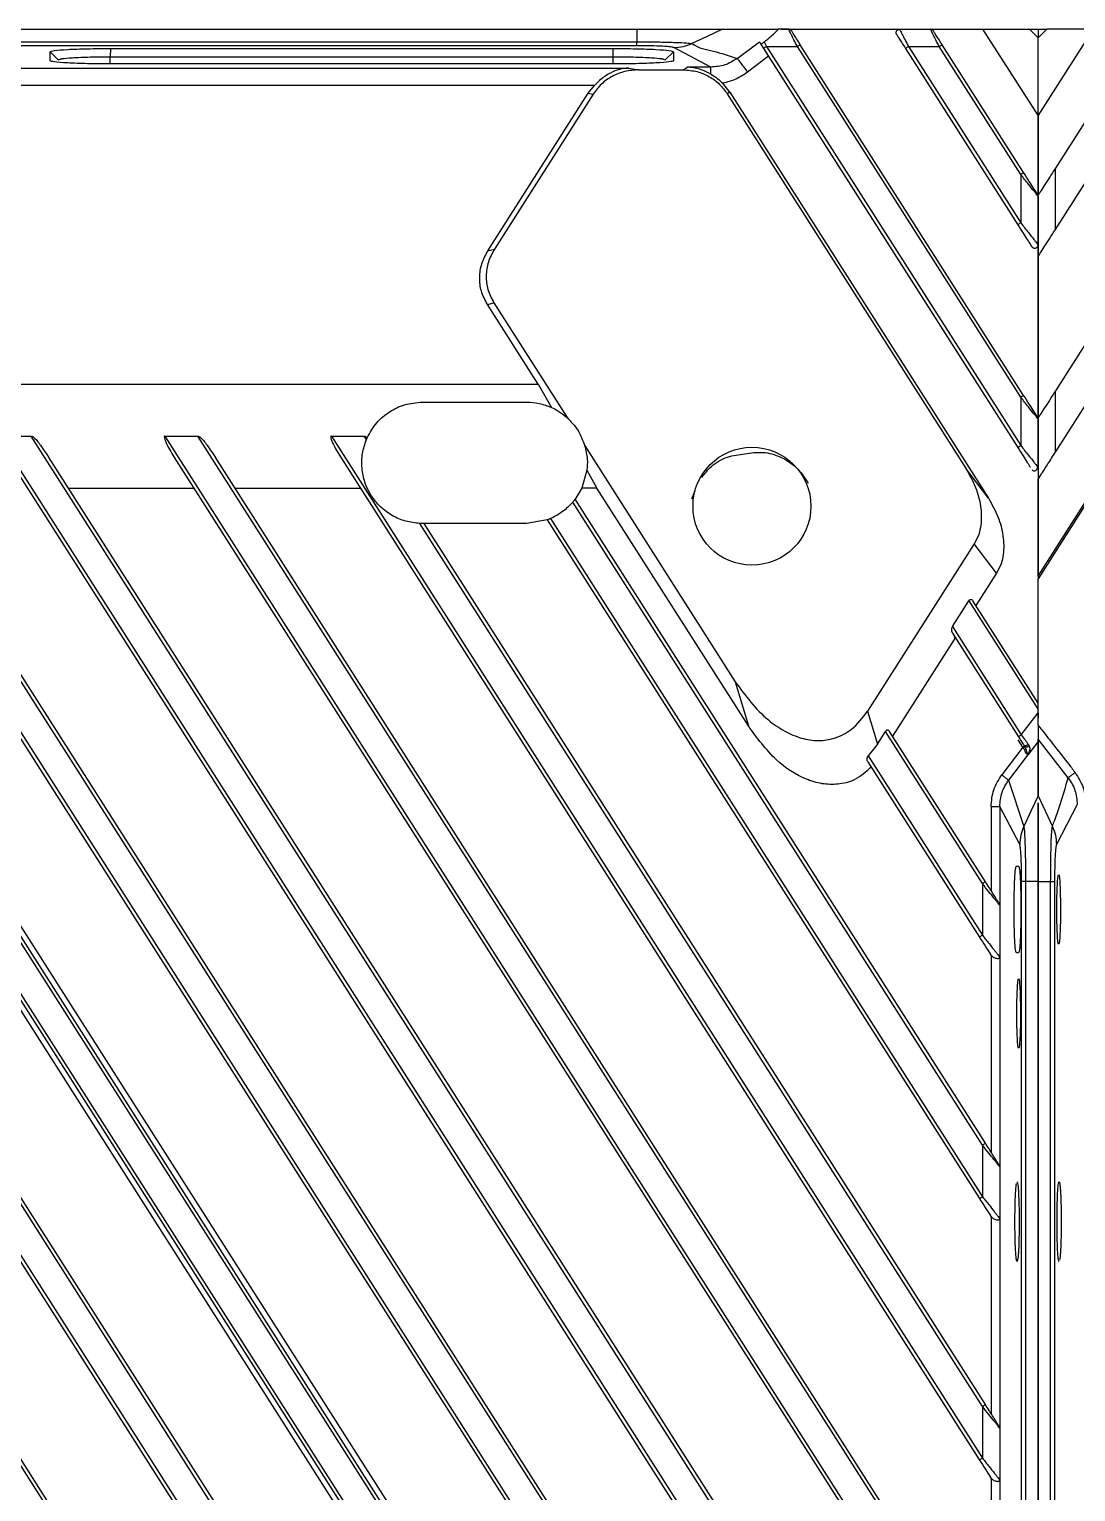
# Model space of a CAD drawing. Header units: millimetres. Extents: x 620 to 19791, y 2539 to 6969.
# Drawn here: x 17118.8 to 17179.1, y 5402.2 to 5486.6 of the extents above; entities that cross this region are included whole.
import ezdxf

# ---------------------------------------------------------------- set-up
doc = ezdxf.new("R2010")
doc.units = ezdxf.units.MM

# ---------------------------------------------------------------- blocks, each defined once
blk = doc.blocks.new('tugj')
at = {"color": 7, "linetype": 'Continuous', "lineweight": 25}
for p, q in [((12388.836, 5156.616), (12432.402, 5156.616)), ((12432.402, 5156.616), (12432.402, 5155.89)), ((12437.353, 5156.616), (12440.543, 5156.616)), ((12441.154, 5156.616), (12440.543, 5156.616)), ((12440.718, 5156.616), (12441.154, 5156.616)), ((12441.154, 5156.616), (12447.557, 5156.616)), ((12447.557, 5156.616), (12449.335, 5156.616)), ((12449.335, 5156.616), (12452.343, 5156.616)), ((12452.343, 5156.616), (12455.543, 5151.616)), ((12452.343, 5156.616), (12455.043, 5156.616)), ((12455.043, 5156.616), (12456.043, 5156.616)), ((12455.543, 5156.116), (12455.043, 5156.616)), ((12455.543, 5156.616), (12455.543, 5156.116)), ((12455.543, 5151.616), (12458.743, 5156.616)), ((12456.043, 5156.616), (12455.543, 5156.116)), ((12458.743, 5156.616), (12456.043, 5156.616)), ((12388.836, 5155.89), (12432.402, 5155.89)), ((12432.412, 5155.666), (12388.836, 5155.666)), ((12432.412, 5155.666), (12432.402, 5155.89)), ((12436.674, 5154.431), (12434.544, 5155.561)), ((12438.192, 5154.932), (12439.468, 5155.897)), ((12439.469, 5155.897), (12439.555, 5155.761)), ((12439.555, 5155.761), (12439.716, 5155.508)), ((12439.748, 5155.885), (12439.885, 5155.615)), ((12439.885, 5155.615), (12441.664, 5155.616)), ((12439.885, 5155.615), (12454.543, 5132.608)), ((12454.543, 5135.4), (12441.664, 5155.616)), ((12454.711, 5135.507), (12441.832, 5155.723)), ((12448.066, 5155.616), (12449.845, 5155.616)), ((12448.066, 5155.616), (12454.543, 5145.45)), ((12454.543, 5148.242), (12449.845, 5155.616)), ((12454.711, 5148.349), (12450.014, 5155.723)), ((12455.543, 5151.616), (12455.543, 5156.116)), ((12461.003, 5155.616), (12456.543, 5148.614)), ((12456.543, 5145.078), (12463.256, 5155.616)), ((12469.184, 5155.616), (12456.543, 5135.772)), ((12456.543, 5132.236), (12471.437, 5155.616)), ((12398.568, 5154.799), (12398.568, 5155.323)), ((12399.043, 5154.849), (12398.568, 5155.323)), ((12402.043, 5155.505), (12402.042, 5155.032)), ((12402.042, 5155.032), (12431.043, 5155.032)), ((12402.043, 5155.505), (12431.042, 5155.505)), ((12431.043, 5155.032), (12431.042, 5155.505)), ((12434.517, 5155.323), (12434.043, 5154.849)), ((12434.517, 5155.323), (12434.517, 5154.799)), ((12440.005, 5155.055), (12438.79, 5154.139)), ((12439.716, 5155.508), (12454.374, 5132.5)), ((12447.898, 5155.508), (12454.374, 5145.342)), ((12329.138, 5154.379), (12431.947, 5154.379)), ((12431.042, 5154.617), (12402.043, 5154.617)), ((12431.947, 5154.379), (12432.501, 5154.276)), ((12432.501, 5154.276), (12435.091, 5154.276)), ((12435.091, 5154.276), (12435.298, 5154.431)), ((12436.674, 5154.431), (12435.298, 5154.431)), ((12436.674, 5154.03), (12436.674, 5154.431)), ((12429.956, 5153.38), (12331.129, 5153.38)), ((12429.596, 5152.922), (12429.956, 5153.38)), ((12437.759, 5152.997), (12437.357, 5153.499)), ((12423.814, 5143.845), (12429.596, 5152.922)), ((12429.881, 5152.87), (12424.188, 5143.935)), ((12429.596, 5152.922), (12429.881, 5152.87)), ((12437.759, 5152.997), (12437.619, 5152.892)), ((12437.619, 5152.892), (12451.391, 5131.273)), ((12437.759, 5152.997), (12452.681, 5129.575)), ((12455.543, 5125.082), (12473.326, 5152.997)), ((12455.543, 5147.044), (12455.543, 5151.616)), ((12455.543, 5151.616), (12455.543, 5147.08)), ((12454.543, 5148.242), (12454.543, 5145.45)), ((12456.543, 5145.078), (12456.543, 5148.614)), ((12455.543, 5146.986), (12455.543, 5147.08)), ((12455.543, 5143.508), (12455.543, 5147.044)), ((12455.543, 5146.986), (12455.543, 5144.194)), ((12423.814, 5143.845), (12424.188, 5143.935)), ((12455.543, 5144.194), (12455.543, 5134.239)), ((12455.543, 5134.202), (12455.543, 5143.508)), ((12423.786, 5140.751), (12424.161, 5140.841)), ((12426.711, 5136.161), (12423.786, 5140.751)), ((12424.161, 5140.841), (12428.377, 5134.224)), ((12352.78, 5136.161), (12426.711, 5136.161)), ((12426.711, 5136.161), (12427.475, 5134.809)), ((12454.543, 5135.4), (12454.543, 5132.608)), ((12456.543, 5132.236), (12456.543, 5135.772)), ((12420.043, 5135.116), (12426.043, 5135.116)), ((12455.543, 5134.144), (12455.543, 5134.239)), ((12455.543, 5131.352), (12455.543, 5134.202)), ((12455.543, 5134.144), (12455.543, 5131.352)), ((12452.333, 4986.753), (12359.063, 5133.16)), ((12366.768, 5133.161), (12452.333, 4998.851)), ((12452.333, 5001.829), (12368.666, 5133.161)), ((12376.373, 5133.161), (12452.333, 5013.926)), ((12452.333, 5016.904), (12378.27, 5133.161)), ((12385.977, 5133.161), (12452.333, 5029.002)), ((12452.333, 5031.98), (12387.874, 5133.161)), ((12395.581, 5133.161), (12397.478, 5133.161)), ((12395.581, 5133.161), (12452.333, 5044.077)), ((12452.333, 5047.055), (12397.478, 5133.161)), ((12405.185, 5133.161), (12407.082, 5133.161)), ((12405.185, 5133.161), (12452.333, 5059.152)), ((12452.333, 5062.13), (12407.082, 5133.161)), ((12414.789, 5133.161), (12416.686, 5133.161)), ((12414.789, 5133.161), (12452.333, 5074.228)), ((12416.812, 5132.963), (12416.686, 5133.161)), ((12416.812, 5132.963), (12416.852, 5133.054)), ((12452.502, 4986.861), (12360.063, 5131.961)), ((12367.296, 5131.961), (12452.165, 4998.743)), ((12452.502, 5001.936), (12369.667, 5131.961)), ((12376.9, 5131.961), (12452.165, 5013.819)), ((12452.502, 5017.012), (12379.271, 5131.961)), ((12386.504, 5131.961), (12452.165, 5028.894)), ((12452.502, 5032.087), (12388.875, 5131.961)), ((12396.108, 5131.961), (12452.165, 5043.97)), ((12452.502, 5047.162), (12398.479, 5131.961)), ((12405.712, 5131.961), (12452.165, 5059.045)), ((12452.502, 5062.238), (12408.084, 5131.961)), ((12415.316, 5131.961), (12452.165, 5074.12)), ((12429.393, 5132.629), (12438.08, 5118.993)), ((12429.517, 5131.195), (12429.226, 5130.161)), ((12429.517, 5131.195), (12430.102, 5130.161)), ((12452.681, 5129.575), (12451.391, 5131.273)), ((12455.543, 5131.352), (12455.543, 5125.095)), ((12455.543, 5125.082), (12455.543, 5130.666)), ((12459.049, 5130.424), (12455.543, 5124.92)), ((12451.911, 5013.658), (12377.691, 5130.161)), ((12380.774, 5130.161), (12452.755, 5017.173)), ((12399.626, 5130.161), (12406.859, 5130.161)), ((12409.23, 5130.161), (12416.463, 5130.161)), ((12429.226, 5130.161), (12428.846, 5129.52)), ((12452.502, 5092.389), (12428.846, 5129.52)), ((12430.102, 5130.161), (12429.226, 5130.161)), ((12438.834, 5116.454), (12430.102, 5130.161)), ((12435.569, 5129.545), (12435.768, 5130.03)), ((12452.333, 5092.281), (12428.715, 5129.355)), ((12452.333, 5077.206), (12419.898, 5128.119)), ((12452.502, 5077.313), (12420.137, 5128.116)), ((12426.043, 5128.116), (12420.137, 5128.116)), ((12427.236, 5128.325), (12426.043, 5128.116)), ((12427.236, 5128.325), (12452.165, 5089.196)), ((12427.426, 5128.4), (12452.333, 5089.303)), ((12451.859, 5126.948), (12445.713, 5117.3)), ((12453.148, 5125.25), (12451.859, 5126.948)), ((12453.148, 5125.25), (12451.962, 5123.387)), ((12455.543, 5125.082), (12455.543, 5124.92)), ((12455.543, 5116.494), (12455.543, 5124.92)), ((12450.598, 5122.177), (12451.547, 5123.666)), ((12451.547, 5123.666), (12455.543, 5117.394)), ((12455.543, 5117.766), (12451.784, 5123.666)), ((12450.581, 5121.836), (12450.598, 5121.805)), ((12450.598, 5122.177), (12454.576, 5115.934)), ((12447.16, 5115.849), (12450.717, 5121.433)), ((12450.598, 5121.805), (12454.407, 5115.826)), ((12438.08, 5118.993), (12438.834, 5116.454)), ((12445.713, 5117.3), (12446.278, 5115.397)), ((12454.576, 5115.934), (12455.543, 5117.195)), ((12455.543, 5117.195), (12455.543, 5117.394)), ((12455.543, 5117.195), (12455.543, 5116.907)), ((12446.278, 5115.397), (12446.745, 5116.129)), ((12452.333, 5107.357), (12446.745, 5116.129)), ((12452.502, 5107.464), (12446.982, 5116.129)), ((12446.278, 5115.397), (12445.747, 5114.717)), ((12454.669, 5115.229), (12453.446, 5113.624)), ((12455.543, 5115.557), (12454.961, 5114.797)), ((12454.984, 5115.378), (12455.034, 5115.294)), ((12457.282, 5113.456), (12455.543, 5115.692)), ((12445.731, 5114.371), (12452.165, 5104.271)), ((12445.747, 5114.717), (12452.333, 5104.379)), ((12454.932, 5114.753), (12453.842, 5113.324)), ((12454.931, 5114.754), (12454.929, 5114.776)), ((12454.96, 5114.797), (12454.932, 5114.773)), ((12454.961, 5114.797), (12454.932, 5114.753)), ((12453.842, 5113.324), (12454.719, 5110.656)), ((12452.834, 5111.801), (12452.834, 5106.943)), ((12453.333, 5111.801), (12453.333, 5106.102)), ((12454.488, 5109.617), (12453.333, 5111.801)), ((12455.542, 5112.426), (12456.366, 5110.656)), ((12455.543, 5112.357), (12455.543, 5112.426)), ((12457.804, 5111.914), (12456.598, 5109.617)), ((12454.719, 5110.656), (12454.747, 5110.428)), ((12454.291, 5108.366), (12454.422, 5108.366)), ((12452.333, 5107.357), (12452.333, 5104.379)), ((12454.593, 4868.257), (12454.593, 5107.475)), ((12454.818, 5107.475), (12454.593, 5107.475)), ((12455.543, 5107.475), (12454.818, 5107.475)), ((12454.818, 5107.475), (12454.818, 4868.257)), ((12455.543, 5107.475), (12456.268, 5107.475)), ((12455.543, 4868.256), (12455.543, 5107.475)), ((12455.543, 5107.475), (12455.543, 4868.256)), ((12456.268, 5107.475), (12456.492, 5107.475)), ((12456.268, 4868.257), (12456.268, 5107.475)), ((12456.492, 5107.475), (12456.492, 4868.257)), ((12453.333, 5106.102), (12453.333, 5103.123)), ((12452.834, 5103.23), (12452.789, 5103.291)), ((12454.422, 5103.366), (12454.291, 5103.366)), ((12452.834, 5103.23), (12452.834, 5091.867)), ((12453.333, 5103.123), (12453.333, 5091.027)), ((12452.333, 5092.281), (12452.333, 5089.303)), ((12453.333, 5091.027), (12453.333, 5088.047)), ((12452.834, 5088.154), (12452.789, 5088.216)), ((12452.834, 5088.154), (12452.834, 5076.792)), ((12453.333, 5088.047), (12453.333, 5075.951)), ((12452.333, 5077.206), (12452.333, 5074.228)), ((12453.333, 5075.951), (12453.333, 5072.972)), ((12452.834, 5073.079), (12452.789, 5073.14)), ((12452.834, 5073.079), (12452.834, 5061.717)), ((12453.333, 5072.972), (12453.333, 5060.876))]:
    blk.add_line(p, q, dxfattribs=at)
at = {"color": 8, "linetype": 'Continuous', "lineweight": 25}
for p, q in [((12402.042, 5154.617), (12402.042, 5155.032)), ((12431.043, 5154.617), (12431.043, 5155.032)), ((12454.669, 5115.229), (12454.4, 5115.651))]:
    blk.add_line(p, q, dxfattribs=at)
at = {"color": 7, "linetype": 'Continuous', "lineweight": 25, "flags": 128}
for points in [[(12437.353, 5156.615), (12436.468, 5156.203), (12435.583, 5155.792)], [(12441.832, 5155.723), (12441.829, 5155.721), (12441.819, 5155.715), (12441.804, 5155.705), (12441.783, 5155.692), (12441.757, 5155.675), (12441.728, 5155.657), (12441.697, 5155.636), (12441.664, 5155.616)], [(12454.407, 5115.826), (12454.41, 5115.828), (12454.42, 5115.834), (12454.436, 5115.844), (12454.457, 5115.858), (12454.482, 5115.874), (12454.511, 5115.892), (12454.543, 5115.913), (12454.576, 5115.934)], [(12455.543, 5112.426), (12455.131, 5111.541), (12454.719, 5110.656)], [(12452.165, 5089.196), (12452.168, 5089.198), (12452.177, 5089.204), (12452.193, 5089.214), (12452.214, 5089.227), (12452.239, 5089.244), (12452.269, 5089.262), (12452.3, 5089.282), (12452.333, 5089.303)], [(12452.502, 5077.313), (12452.499, 5077.311), (12452.489, 5077.305), (12452.473, 5077.295), (12452.452, 5077.282), (12452.427, 5077.265), (12452.398, 5077.247), (12452.366, 5077.227), (12452.333, 5077.206)]]:
    blk.add_lwpolyline(points, dxfattribs=at)
at = {"color": 7, "linetype": 'Continuous', "lineweight": 25}
blk.add_circle((12439.043, 5129.116), 3.4, dxfattribs=at)
for points, knots in [([(12432.402, 5156.616), (12432.979, 5156.616), (12434.172, 5156.616), (12435.75, 5156.616), (12436.93, 5156.616), (12437.215, 5156.616), (12437.353, 5156.616)], [0, 0, 0, 0, 0.241826, 0.5, 0.758174, 1, 1, 1, 1]), ([(12439.748, 5155.885), (12439.883, 5155.997), (12440.122, 5156.195), (12440.364, 5156.406), (12440.481, 5156.519), (12440.533, 5156.575), (12440.556, 5156.609), (12440.547, 5156.613), (12440.543, 5156.616)], [0, 0, 0, 0, 0.340543, 0.601656, 0.712888, 0.815367, 0.907126, 1, 1, 1, 1]), ([(12441.318, 5156.294), (12441.314, 5156.302), (12441.281, 5156.367), (12441.239, 5156.452), (12441.188, 5156.548), (12441.159, 5156.605), (12441.156, 5156.612), (12441.154, 5156.616)], [0, 0, 0, 0, 0.036008, 0.300901, 0.545078, 0.770138, 1, 1, 1, 1]), ([(12441.324, 5156.52), (12441.315, 5156.533), (12441.296, 5156.56), (12441.254, 5156.589), (12441.206, 5156.611), (12441.171, 5156.614), (12441.154, 5156.616)], [0, 0, 0, 0, 0.234718, 0.483949, 0.749531, 1, 1, 1, 1]), ([(12441.832, 5155.723), (12441.758, 5155.84), (12441.619, 5156.058), (12441.448, 5156.325), (12441.361, 5156.462), (12441.327, 5156.516), (12441.325, 5156.519), (12441.324, 5156.52)], [0, 0, 0, 0, 0.301721, 0.564724, 0.795126, 0.898937, 1, 1, 1, 1]), ([(12447.388, 5156.308), (12447.38, 5156.323), (12447.364, 5156.352), (12447.355, 5156.403), (12447.358, 5156.458), (12447.379, 5156.513), (12447.414, 5156.559), (12447.458, 5156.592), (12447.507, 5156.612), (12447.54, 5156.614), (12447.557, 5156.616)], [0, 0, 0, 0, 0.1153792, 0.2308944, 0.364477, 0.4999537, 0.6320275, 0.7689809, 0.8830046, 1, 1, 1, 1]), ([(12447.557, 5156.616), (12447.559, 5156.612), (12447.562, 5156.604), (12447.593, 5156.544), (12447.64, 5156.451), (12447.726, 5156.283), (12447.869, 5156.003), (12448, 5155.746), (12448.066, 5155.616)], [0, 0, 0, 0, 0.118805, 0.239591, 0.356978, 0.483259, 0.736712, 1, 1, 1, 1]), ([(12449.499, 5156.294), (12449.495, 5156.302), (12449.462, 5156.367), (12449.42, 5156.452), (12449.369, 5156.548), (12449.34, 5156.605), (12449.337, 5156.612), (12449.335, 5156.616)], [0, 0, 0, 0, 0.036035, 0.300917, 0.545093, 0.770146, 1, 1, 1, 1]), ([(12449.506, 5156.52), (12449.496, 5156.533), (12449.477, 5156.56), (12449.435, 5156.589), (12449.387, 5156.611), (12449.352, 5156.614), (12449.335, 5156.616)], [0, 0, 0, 0, 0.234701, 0.483913, 0.749477, 1, 1, 1, 1]), ([(12450.014, 5155.723), (12449.939, 5155.84), (12449.8, 5156.058), (12449.63, 5156.325), (12449.543, 5156.462), (12449.508, 5156.516), (12449.507, 5156.519), (12449.506, 5156.52)], [0, 0, 0, 0, 0.301721, 0.56472, 0.795125, 0.898936, 1, 1, 1, 1]), ([(12432.402, 5155.89), (12432.616, 5155.89), (12432.899, 5155.889), (12433.295, 5155.886), (12433.836, 5155.883), (12434.265, 5155.867), (12434.546, 5155.86), (12434.557, 5155.86), (12434.595, 5155.859), (12434.871, 5155.851), (12435.346, 5155.83), (12435.5, 5155.805), (12435.583, 5155.792)], [0, 0, 0, 0, 0.137446, 0.181876, 0.262262, 0.502654, 0.502981, 0.505371, 0.51186, 0.53616, 0.750921, 1, 1, 1, 1]), ([(12434.544, 5155.561), (12434.496, 5155.574), (12434.402, 5155.602), (12433.907, 5155.637), (12433.221, 5155.661), (12432.682, 5155.664), (12432.412, 5155.666)], [0, 0, 0, 0, 0.248126, 0.497838, 0.748641, 1, 1, 1, 1]), ([(12434.544, 5155.561), (12434.723, 5155.571), (12435.082, 5155.592), (12435.416, 5155.725), (12435.583, 5155.792)], [0, 0, 0, 0, 0.49999, 1, 1, 1, 1]), ([(12435.583, 5155.792), (12435.583, 5155.792), (12435.583, 5155.792), (12435.583, 5155.791), (12435.583, 5155.79), (12435.584, 5155.789), (12435.585, 5155.788), (12435.591, 5155.793), (12435.961, 5155.508), (12436.807, 5155.403), (12437.728, 5155.089), (12438.192, 5154.931)], [0, 0, 0, 0, 0.000002, 0.000016, 0.000171, 0.000246, 0.000333, 0.002028, 0.00788, 0.499948, 1, 1, 1, 1]), ([(12439.555, 5155.761), (12439.559, 5155.76), (12439.565, 5155.758), (12439.592, 5155.774), (12439.604, 5155.781)], [0, 0, 0, 0, 0.511986, 1, 1, 1, 1]), ([(12439.604, 5155.781), (12439.614, 5155.787), (12439.632, 5155.799), (12439.666, 5155.823), (12439.705, 5155.852), (12439.733, 5155.873), (12439.748, 5155.885)], [0, 0, 0, 0, 0.2334884, 0.4690972, 0.7081929, 1, 1, 1, 1]), ([(12439.885, 5155.615), (12439.863, 5155.601), (12439.819, 5155.573), (12439.763, 5155.538), (12439.724, 5155.513), (12439.719, 5155.51), (12439.716, 5155.508)], [0, 0, 0, 0, 0.250006, 0.50001, 0.750001, 1, 1, 1, 1]), ([(12447.388, 5156.308), (12447.39, 5156.305), (12447.394, 5156.298), (12447.429, 5156.243), (12447.481, 5156.162), (12447.571, 5156.021), (12447.711, 5155.8), (12447.836, 5155.606), (12447.898, 5155.508)], [0, 0, 0, 0, 0.1225733, 0.2474567, 0.3699133, 0.4970194, 0.7477977, 1, 1, 1, 1]), ([(12447.898, 5155.508), (12447.9, 5155.51), (12447.905, 5155.513), (12447.944, 5155.538), (12448, 5155.573), (12448.044, 5155.601), (12448.066, 5155.616)], [0, 0, 0, 0, 0.249994, 0.500015, 0.74999, 1, 1, 1, 1]), ([(12449.845, 5155.616), (12449.867, 5155.63), (12449.911, 5155.658), (12449.967, 5155.693), (12450.006, 5155.718), (12450.011, 5155.721), (12450.014, 5155.723)], [0, 0, 0, 0, 0.250011, 0.499987, 0.75001, 1, 1, 1, 1]), ([(12398.568, 5155.323), (12398.62, 5155.347), (12398.726, 5155.394), (12399.524, 5155.455), (12400.685, 5155.497), (12401.594, 5155.503), (12402.043, 5155.505)], [0, 0, 0, 0, 0.246595, 0.499966, 0.753338, 1, 1, 1, 1]), ([(12402.043, 5154.617), (12401.594, 5154.62), (12400.685, 5154.626), (12399.524, 5154.667), (12398.726, 5154.728), (12398.62, 5154.776), (12398.568, 5154.799)], [0, 0, 0, 0, 0.246592, 0.49996, 0.753362, 1, 1, 1, 1]), ([(12399.043, 5154.85), (12399.062, 5154.866), (12399.087, 5154.887), (12399.209, 5154.911), (12399.384, 5154.939), (12399.729, 5154.97), (12400.321, 5155.001), (12400.862, 5155.02), (12401.437, 5155.031), (12401.837, 5155.031), (12402.042, 5155.032)], [0, 0, 0, 0, 0.170003, 0.221841, 0.251425, 0.478668, 0.617709, 0.745826, 0.869057, 1, 1, 1, 1]), ([(12431.042, 5155.505), (12431.491, 5155.503), (12432.401, 5155.497), (12433.561, 5155.455), (12434.359, 5155.394), (12434.465, 5155.347), (12434.517, 5155.323)], [0, 0, 0, 0, 0.24661, 0.499961, 0.753339, 1, 1, 1, 1]), ([(12434.517, 5154.799), (12434.465, 5154.776), (12434.359, 5154.728), (12433.561, 5154.667), (12432.4, 5154.626), (12431.491, 5154.62), (12431.042, 5154.617)], [0, 0, 0, 0, 0.2465414, 0.4999598, 0.7533555, 1, 1, 1, 1]), ([(12431.043, 5155.032), (12431.25, 5155.031), (12431.65, 5155.031), (12432.227, 5155.02), (12432.77, 5155.001), (12433.363, 5154.969), (12433.705, 5154.939), (12433.877, 5154.911), (12433.998, 5154.887), (12434.023, 5154.866), (12434.043, 5154.85)], [0, 0, 0, 0, 0.131657, 0.254711, 0.383623, 0.523609, 0.751535, 0.778051, 0.828377, 1, 1, 1, 1]), ([(12438.192, 5154.932), (12437.959, 5154.787), (12437.494, 5154.496), (12436.947, 5154.453), (12436.674, 5154.431)], [0, 0, 0, 0, 0.49954, 1, 1, 1, 1]), ([(12438.192, 5154.932), (12438.209, 5154.909), (12438.244, 5154.863), (12438.385, 5154.676), (12438.572, 5154.428), (12438.718, 5154.235), (12438.79, 5154.139)], [0, 0, 0, 0, 0.249872, 0.500023, 0.750139, 1, 1, 1, 1]), ([(12432.501, 5154.276), (12432.238, 5154.259), (12431.712, 5154.223), (12430.983, 5153.922), (12430.337, 5153.484), (12430.032, 5153.074), (12429.881, 5152.87)], [0, 0, 0, 0, 0.254153, 0.507463, 0.75541, 1, 1, 1, 1]), ([(12431.947, 5154.379), (12431.766, 5154.36), (12431.408, 5154.324), (12430.876, 5154.108), (12430.382, 5153.794), (12430.09, 5153.51), (12429.956, 5153.38)], [0, 0, 0, 0, 0.25924, 0.512726, 0.776847, 1, 1, 1, 1]), ([(12435.091, 5154.276), (12435.356, 5154.256), (12435.878, 5154.217), (12436.589, 5153.908), (12437.192, 5153.471), (12437.478, 5153.082), (12437.619, 5152.892)], [0, 0, 0, 0, 0.26474, 0.519598, 0.764654, 1, 1, 1, 1]), ([(12436.674, 5154.03), (12436.464, 5154.136), (12436.015, 5154.362), (12435.547, 5154.407), (12435.298, 5154.431)], [0, 0, 0, 0, 0.468207, 1, 1, 1, 1]), ([(12436.674, 5154.03), (12436.799, 5153.952), (12437.037, 5153.802), (12437.254, 5153.597), (12437.357, 5153.499)], [0, 0, 0, 0, 0.5248, 1, 1, 1, 1]), ([(12438.79, 5154.139), (12438.569, 5153.992), (12438.128, 5153.698), (12437.614, 5153.565), (12437.357, 5153.499)], [0, 0, 0, 0, 0.499997, 1, 1, 1, 1]), ([(12454.711, 5148.349), (12454.709, 5148.347), (12454.704, 5148.344), (12454.665, 5148.319), (12454.609, 5148.284), (12454.565, 5148.256), (12454.543, 5148.242)], [0, 0, 0, 0, 0.249998, 0.500001, 0.749994, 1, 1, 1, 1]), ([(12455.543, 5146.986), (12455.54, 5146.989), (12455.534, 5146.997), (12455.487, 5147.056), (12455.409, 5147.153), (12455.251, 5147.352), (12454.959, 5147.719), (12454.692, 5148.053), (12454.543, 5148.242)], [0, 0, 0, 0, 0.082047, 0.168459, 0.268065, 0.381095, 0.65231, 1, 1, 1, 1]), ([(12455.523, 5147.076), (12455.514, 5147.089), (12455.498, 5147.114), (12455.423, 5147.231), (12455.268, 5147.475), (12455.017, 5147.869), (12454.821, 5148.177), (12454.711, 5148.349)], [0, 0, 0, 0, 0.100997, 0.198759, 0.407214, 0.667726, 1, 1, 1, 1]), ([(12456.543, 5148.614), (12456.425, 5148.428), (12456.206, 5148.083), (12455.904, 5147.609), (12455.692, 5147.287), (12455.591, 5147.109), (12455.549, 5147.052), (12455.545, 5147.047), (12455.543, 5147.044)], [0, 0, 0, 0, 0.286635, 0.534245, 0.759489, 0.869904, 0.932849, 1, 1, 1, 1]), ([(12454.543, 5145.45), (12454.521, 5145.436), (12454.476, 5145.408), (12454.421, 5145.372), (12454.382, 5145.347), (12454.376, 5145.344), (12454.374, 5145.342)], [0, 0, 0, 0, 0.250005, 0.500009, 0.750003, 1, 1, 1, 1]), ([(12454.543, 5145.45), (12454.693, 5145.26), (12454.961, 5144.924), (12455.254, 5144.557), (12455.411, 5144.359), (12455.488, 5144.263), (12455.534, 5144.205), (12455.54, 5144.198), (12455.543, 5144.194)], [0, 0, 0, 0, 0.350158, 0.621945, 0.734204, 0.833251, 0.918726, 1, 1, 1, 1]), ([(12454.374, 5145.342), (12454.478, 5145.179), (12454.666, 5144.884), (12454.918, 5144.488), (12455.078, 5144.237), (12455.162, 5144.106), (12455.171, 5144.091), (12455.176, 5144.083)], [0, 0, 0, 0, 0.317513, 0.570139, 0.79835, 0.902861, 1, 1, 1, 1]), ([(12455.543, 5143.508), (12455.545, 5143.51), (12455.549, 5143.515), (12455.591, 5143.572), (12455.692, 5143.751), (12455.904, 5144.073), (12456.206, 5144.547), (12456.425, 5144.892), (12456.543, 5145.078)], [0, 0, 0, 0, 0.067143, 0.130097, 0.240508, 0.465751, 0.713365, 1, 1, 1, 1]), ([(12423.786, 5140.751), (12423.653, 5141.003), (12423.396, 5141.487), (12423.314, 5142.309), (12423.422, 5143.12), (12423.682, 5143.602), (12423.814, 5143.845)], [0, 0, 0, 0, 0.260026, 0.499113, 0.747698, 1, 1, 1, 1]), ([(12424.188, 5143.935), (12424.057, 5143.692), (12423.797, 5143.209), (12423.689, 5142.399), (12423.771, 5141.576), (12424.027, 5141.093), (12424.161, 5140.841)], [0, 0, 0, 0, 0.252231, 0.500891, 0.73998, 1, 1, 1, 1]), ([(12455.176, 5144.083), (12455.188, 5144.068), (12455.211, 5144.038), (12455.265, 5144.006), (12455.33, 5143.991), (12455.402, 5143.998), (12455.467, 5144.032), (12455.512, 5144.081), (12455.538, 5144.138), (12455.541, 5144.175), (12455.543, 5144.194)], [0, 0, 0, 0, 0.114066, 0.223566, 0.359574, 0.50181, 0.640725, 0.779254, 0.88891, 1, 1, 1, 1]), ([(12454.711, 5135.507), (12454.709, 5135.505), (12454.704, 5135.502), (12454.665, 5135.477), (12454.609, 5135.442), (12454.565, 5135.414), (12454.543, 5135.4)], [0, 0, 0, 0, 0.250004, 0.500014, 0.750013, 1, 1, 1, 1]), ([(12455.543, 5134.144), (12455.54, 5134.147), (12455.534, 5134.155), (12455.487, 5134.214), (12455.409, 5134.311), (12455.251, 5134.51), (12454.959, 5134.877), (12454.692, 5135.212), (12454.543, 5135.4)], [0, 0, 0, 0, 0.082047, 0.168459, 0.268064, 0.38109, 0.652305, 1, 1, 1, 1]), ([(12455.521, 5134.235), (12455.513, 5134.248), (12455.498, 5134.273), (12455.423, 5134.39), (12455.267, 5134.635), (12455.016, 5135.028), (12454.821, 5135.335), (12454.711, 5135.507)], [0, 0, 0, 0, 0.10123, 0.199446, 0.408294, 0.668737, 1, 1, 1, 1]), ([(12456.543, 5135.772), (12456.425, 5135.586), (12456.206, 5135.241), (12455.904, 5134.767), (12455.692, 5134.445), (12455.591, 5134.267), (12455.549, 5134.21), (12455.545, 5134.205), (12455.543, 5134.202)], [0, 0, 0, 0, 0.286639, 0.534248, 0.759491, 0.869905, 0.932849, 1, 1, 1, 1]), ([(12416.852, 5133.054), (12417.02, 5133.36), (12417.342, 5133.948), (12418.119, 5134.582), (12419.016, 5135.034), (12419.691, 5135.088), (12420.043, 5135.116)], [0, 0, 0, 0, 0.26106, 0.500391, 0.739404, 1, 1, 1, 1]), ([(12426.043, 5135.116), (12426.29, 5135.103), (12426.784, 5135.077), (12427.244, 5134.898), (12427.475, 5134.809)], [0, 0, 0, 0, 0.499697, 1, 1, 1, 1]), ([(12427.475, 5134.809), (12427.615, 5134.744), (12427.894, 5134.614), (12428.216, 5134.354), (12428.377, 5134.224)], [0, 0, 0, 0, 0.501924, 1, 1, 1, 1]), ([(12428.377, 5134.224), (12428.601, 5133.993), (12429.049, 5133.531), (12429.278, 5132.929), (12429.393, 5132.629)], [0, 0, 0, 0, 0.499996, 1, 1, 1, 1]), ([(12397.478, 5133.161), (12397.493, 5133.159), (12397.525, 5133.156), (12397.745, 5133.015), (12398.043, 5132.586), (12398.325, 5132.181), (12398.479, 5131.961)], [0, 0, 0, 0, 0.028479, 0.059007, 0.48607, 1, 1, 1, 1]), ([(12405.185, 5133.161), (12405.177, 5133.156), (12405.165, 5133.15), (12405.155, 5133.137), (12405.149, 5133.124), (12405.146, 5133.064), (12405.185, 5132.945), (12405.345, 5132.551), (12405.546, 5132.227), (12405.712, 5131.961)], [0, 0, 0, 0, 0.019696, 0.028163, 0.036209, 0.051522, 0.16048, 0.308579, 1, 1, 1, 1]), ([(12407.082, 5133.161), (12407.097, 5133.159), (12407.129, 5133.156), (12407.35, 5133.015), (12407.648, 5132.586), (12407.93, 5132.181), (12408.084, 5131.961)], [0, 0, 0, 0, 0.028461, 0.059006, 0.486057, 1, 1, 1, 1]), ([(12414.789, 5133.161), (12414.781, 5133.156), (12414.769, 5133.15), (12414.759, 5133.137), (12414.753, 5133.124), (12414.75, 5133.064), (12414.789, 5132.945), (12414.949, 5132.551), (12415.15, 5132.227), (12415.316, 5131.961)], [0, 0, 0, 0, 0.019678, 0.028145, 0.0362, 0.051514, 0.160476, 0.308567, 1, 1, 1, 1]), ([(12419.898, 5128.119), (12419.619, 5128.15), (12419.059, 5128.212), (12418.279, 5128.555), (12417.6, 5129.061), (12417.062, 5129.717), (12416.695, 5130.482), (12416.524, 5131.311), (12416.542, 5132.163), (12416.722, 5132.696), (12416.812, 5132.963)], [0, 0, 0, 0, 0.124998, 0.249998, 0.374997, 0.499999, 0.625, 0.75, 0.874999, 1, 1, 1, 1]), ([(12416.686, 5133.161), (12416.701, 5133.159), (12416.734, 5133.155), (12416.777, 5133.126), (12416.811, 5133.094), (12416.835, 5133.07), (12416.847, 5133.058), (12416.85, 5133.055), (12416.851, 5133.054), (12416.852, 5133.054), (12416.852, 5133.054)], [0, 0, 0, 0, 0.22483, 0.4848979, 0.7403259, 0.9285529, 0.9788971, 0.9930536, 0.9973877, 1, 1, 1, 1]), ([(12429.393, 5132.629), (12429.457, 5132.348), (12429.587, 5131.783), (12429.541, 5131.392), (12429.517, 5131.195)], [0, 0, 0, 0, 0.49641, 1, 1, 1, 1]), ([(12436.148, 5130.774), (12436.324, 5130.999), (12436.717, 5131.505), (12437.602, 5132.007), (12438.295, 5132.093), (12438.635, 5132.135)], [0, 0, 0, 0, 0.289943, 0.651679, 1, 1, 1, 1]), ([(12438.635, 5132.135), (12438.981, 5132.187), (12439.679, 5132.29), (12440.722, 5131.99), (12441.659, 5131.389), (12442.069, 5130.768), (12442.278, 5130.451)], [0, 0, 0, 0, 0.241489, 0.486466, 0.738115, 1, 1, 1, 1]), ([(12454.543, 5132.608), (12454.521, 5132.594), (12454.476, 5132.566), (12454.421, 5132.53), (12454.382, 5132.505), (12454.376, 5132.502), (12454.374, 5132.5)], [0, 0, 0, 0, 0.250008, 0.500015, 0.749988, 1, 1, 1, 1]), ([(12454.374, 5132.5), (12454.478, 5132.337), (12454.664, 5132.045), (12454.921, 5131.641), (12455.042, 5131.452), (12455.099, 5131.362)], [0, 0, 0, 0, 0.397401, 0.713943, 1, 1, 1, 1]), ([(12455.543, 5130.666), (12455.546, 5130.671), (12455.552, 5130.681), (12455.604, 5130.763), (12455.686, 5130.891), (12455.849, 5131.146), (12456.138, 5131.6), (12456.396, 5132.006), (12456.543, 5132.236)], [0, 0, 0, 0, 0.07756, 0.161491, 0.258162, 0.37152, 0.644887, 1, 1, 1, 1]), ([(12451.391, 5131.273), (12451.59, 5130.919), (12451.973, 5130.24), (12452.268, 5129.128), (12452.29, 5128.202), (12452.137, 5127.465), (12451.954, 5127.125), (12451.859, 5126.948)], [0, 0, 0, 0, 0.265758, 0.510552, 0.747401, 0.868764, 1, 1, 1, 1]), ([(12455.206, 5131.206), (12455.22, 5131.195), (12455.249, 5131.171), (12455.306, 5131.155), (12455.367, 5131.158), (12455.426, 5131.185), (12455.472, 5131.232), (12455.5, 5131.29), (12455.513, 5131.35), (12455.51, 5131.389), (12455.509, 5131.408)], [0, 0, 0, 0, 0.113514, 0.239872, 0.375647, 0.515149, 0.651713, 0.779781, 0.89615, 1, 1, 1, 1]), ([(12455.507, 5131.397), (12455.515, 5131.387), (12455.538, 5131.358), (12455.541, 5131.354), (12455.543, 5131.352)], [0, 0, 0, 0, 0.356731, 1, 1, 1, 1]), ([(12428.846, 5129.52), (12428.845, 5129.518), (12428.842, 5129.514), (12428.826, 5129.494), (12428.808, 5129.47), (12428.784, 5129.438), (12428.752, 5129.399), (12428.728, 5129.371), (12428.715, 5129.355)], [0, 0, 0, 0, 0.230992, 0.356016, 0.487555, 0.65995, 0.80914, 1, 1, 1, 1]), ([(12452.681, 5129.575), (12452.88, 5129.224), (12453.266, 5128.547), (12453.556, 5127.433), (12453.579, 5126.504), (12453.429, 5125.766), (12453.244, 5125.426), (12453.148, 5125.25)], [0, 0, 0, 0, 0.2638017, 0.5105801, 0.7473813, 0.8687497, 1, 1, 1, 1]), ([(12428.715, 5129.355), (12428.527, 5129.158), (12428.153, 5128.765), (12427.668, 5128.522), (12427.426, 5128.4)], [0, 0, 0, 0, 0.5000034, 1, 1, 1, 1]), ([(12420.043, 5128.116), (12420.023, 5128.116), (12419.978, 5128.116), (12419.927, 5128.118), (12419.898, 5128.119)], [0, 0, 0, 0, 0.441379, 1, 1, 1, 1]), ([(12420.137, 5128.116), (12420.136, 5128.115), (12420.133, 5128.115), (12420.113, 5128.115), (12420.083, 5128.115), (12420.057, 5128.115), (12420.043, 5128.116)], [0, 0, 0, 0, 0.251227, 0.496619, 0.727475, 1, 1, 1, 1]), ([(12427.426, 5128.4), (12427.401, 5128.39), (12427.352, 5128.369), (12427.29, 5128.345), (12427.254, 5128.332), (12427.238, 5128.326), (12427.237, 5128.326), (12427.236, 5128.325)], [0, 0, 0, 0, 0.251136, 0.502408, 0.745106, 0.871063, 1, 1, 1, 1]), ([(12451.547, 5123.666), (12451.557, 5123.681), (12451.575, 5123.708), (12451.609, 5123.735), (12451.643, 5123.745), (12451.686, 5123.744), (12451.74, 5123.724), (12451.769, 5123.686), (12451.784, 5123.666)], [0, 0, 0, 0, 0.1437223, 0.2649058, 0.3589069, 0.4736867, 0.7232949, 1, 1, 1, 1]), ([(12450.598, 5122.177), (12450.587, 5122.155), (12450.561, 5122.104), (12450.547, 5122.017), (12450.55, 5121.923), (12450.57, 5121.866), (12450.581, 5121.836)], [0, 0, 0, 0, 0.18873, 0.429006, 0.693897, 1, 1, 1, 1]), ([(12450.717, 5121.433), (12450.723, 5121.446), (12450.738, 5121.475), (12450.743, 5121.525), (12450.739, 5121.576), (12450.724, 5121.605), (12450.717, 5121.619)], [0, 0, 0, 0, 0.1995285, 0.4316166, 0.7144974, 1, 1, 1, 1]), ([(12438.08, 5118.993), (12438.661, 5118.201), (12439.471, 5117.098), (12440.889, 5116.134), (12441.867, 5115.715), (12442.859, 5115.554), (12443.862, 5115.709), (12444.911, 5116.246), (12445.422, 5116.918), (12445.713, 5117.3)], [0, 0, 0, 0, 0.3058604, 0.4260684, 0.5351693, 0.6391215, 0.7377225, 0.8505896, 1, 1, 1, 1]), ([(12455.543, 5117.394), (12455.543, 5117.449), (12455.544, 5117.54), (12455.542, 5117.645), (12455.543, 5117.705), (12455.543, 5117.74), (12455.543, 5117.762), (12455.543, 5117.765), (12455.543, 5117.766)], [0, 0, 0, 0, 0.3597436, 0.5955731, 0.7195568, 0.8257471, 0.9175048, 1, 1, 1, 1]), ([(12445.923, 5114.069), (12445.611, 5113.792), (12445.052, 5113.295), (12444.014, 5113.049), (12443.07, 5113.082), (12441.814, 5113.448), (12440.244, 5114.515), (12439.337, 5115.762), (12438.834, 5116.454)], [0, 0, 0, 0, 0.142433, 0.255059, 0.359221, 0.46777, 0.704727, 1, 1, 1, 1]), ([(12446.982, 5116.129), (12446.966, 5116.149), (12446.937, 5116.186), (12446.883, 5116.207), (12446.84, 5116.206), (12446.806, 5116.197), (12446.773, 5116.17), (12446.755, 5116.143), (12446.745, 5116.129)], [0, 0, 0, 0, 0.29193, 0.52812, 0.642592, 0.735997, 0.854869, 1, 1, 1, 1]), ([(12454.576, 5115.934), (12454.65, 5115.832), (12454.799, 5115.629), (12454.922, 5115.462), (12454.984, 5115.378)], [0, 0, 0, 0, 0.4993639, 1, 1, 1, 1]), ([(12455.54, 5116.494), (12455.54, 5116.494), (12455.541, 5116.494), (12455.541, 5116.493), (12455.542, 5116.491), (12455.548, 5116.484), (12455.57, 5116.456), (12455.658, 5116.343), (12456.01, 5115.896), (12456.612, 5115.129), (12457.212, 5114.362), (12457.563, 5113.913), (12457.649, 5113.8), (12457.67, 5113.771), (12457.675, 5113.764), (12457.676, 5113.762), (12457.677, 5113.761), (12457.677, 5113.761), (12457.677, 5113.761), (12457.677, 5113.761), (12457.677, 5113.761), (12457.677, 5113.761)], [0, 0, 0, 0, 0.0000182, 0.0001591, 0.000557, 0.0020901, 0.0080688, 0.0316903, 0.1255832, 0.4999795, 0.8749481, 0.9687031, 0.9921486, 0.9980156, 0.9994835, 0.9998549, 0.9999514, 0.9999818, 0.9999914, 0.9999957, 1, 1, 1, 1]), ([(12455.543, 5116.494), (12455.543, 5116.399), (12455.543, 5116.218), (12455.543, 5115.97), (12455.543, 5115.804), (12455.543, 5115.716), (12455.543, 5115.7), (12455.543, 5115.692)], [0, 0, 0, 0, 0.286045, 0.548341, 0.786212, 0.89682, 1, 1, 1, 1]), ([(12454.407, 5115.826), (12454.462, 5115.74), (12454.573, 5115.566), (12454.664, 5115.423), (12454.71, 5115.351)], [0, 0, 0, 0, 0.500589, 1, 1, 1, 1]), ([(12454.669, 5115.229), (12454.678, 5115.235), (12454.697, 5115.247), (12454.722, 5115.263), (12454.742, 5115.275), (12454.748, 5115.279), (12454.751, 5115.281)], [0, 0, 0, 0, 0.250021, 0.500028, 0.750024, 1, 1, 1, 1]), ([(12454.929, 5114.776), (12454.915, 5114.793), (12454.887, 5114.827), (12454.829, 5114.928), (12454.76, 5115.063), (12454.704, 5115.166), (12454.669, 5115.229)], [0, 0, 0, 0, 0.234098, 0.485811, 0.682716, 1, 1, 1, 1]), ([(12454.71, 5115.351), (12454.712, 5115.348), (12454.715, 5115.344), (12454.718, 5115.338), (12454.72, 5115.336), (12454.721, 5115.334), (12454.722, 5115.332), (12454.723, 5115.331), (12454.724, 5115.329), (12454.726, 5115.325), (12454.731, 5115.316), (12454.736, 5115.307), (12454.74, 5115.301), (12454.745, 5115.293), (12454.748, 5115.287), (12454.751, 5115.281)], [0, 0, 0, 0, 0.133921, 0.177122, 0.209497, 0.233787, 0.258794, 0.307775, 0.353011, 0.400896, 0.518357, 0.696192, 0.747448, 0.773931, 1, 1, 1, 1]), ([(12454.753, 5115.316), (12454.744, 5115.321), (12454.727, 5115.329), (12454.717, 5115.342), (12454.712, 5115.349)], [0, 0, 0, 0, 0.552735, 1, 1, 1, 1]), ([(12454.751, 5115.281), (12454.767, 5115.269), (12454.791, 5115.251), (12454.839, 5115.241), (12454.879, 5115.239), (12454.922, 5115.244), (12454.964, 5115.255), (12455.002, 5115.272), (12455.024, 5115.287), (12455.034, 5115.294)], [0, 0, 0, 0, 0.232207, 0.359682, 0.49137, 0.624236, 0.75513, 0.881149, 1, 1, 1, 1]), ([(12454.751, 5115.281), (12454.797, 5115.18), (12454.871, 5115.018), (12454.924, 5114.849), (12454.93, 5114.796), (12454.932, 5114.773)], [0, 0, 0, 0, 0.481491, 0.776946, 1, 1, 1, 1]), ([(12455.034, 5115.294), (12455.049, 5115.248), (12455.078, 5115.16), (12455.056, 5114.985), (12454.998, 5114.871), (12454.96, 5114.797)], [0, 0, 0, 0, 0.27284, 0.52877, 1, 1, 1, 1]), ([(12455.543, 5112.426), (12455.543, 5112.973), (12455.543, 5113.613), (12455.543, 5114.432), (12455.543, 5114.976), (12455.543, 5115.423), (12455.543, 5115.692)], [0, 0, 0, 0, 0.503553, 0.589135, 0.752665, 1, 1, 1, 1]), ([(12455.543, 5115.557), (12455.543, 5115.299), (12455.543, 5114.781), (12455.543, 5113.927), (12455.543, 5113.14), (12455.543, 5112.616), (12455.543, 5112.426)], [0, 0, 0, 0, 0.247913, 0.497848, 0.817733, 1, 1, 1, 1]), ([(12445.731, 5114.371), (12445.716, 5114.398), (12445.688, 5114.451), (12445.678, 5114.545), (12445.691, 5114.623), (12445.717, 5114.681), (12445.737, 5114.705), (12445.747, 5114.717)], [0, 0, 0, 0, 0.2782802, 0.5432175, 0.7806877, 0.8950488, 1, 1, 1, 1]), ([(12452.834, 5111.801), (12452.861, 5112.13), (12452.916, 5112.788), (12453.27, 5113.345), (12453.446, 5113.624)], [0, 0, 0, 0, 0.49999, 1, 1, 1, 1]), ([(12453.842, 5113.324), (12453.832, 5113.331), (12453.812, 5113.347), (12453.719, 5113.417), (12453.591, 5113.514), (12453.494, 5113.588), (12453.446, 5113.624)], [0, 0, 0, 0, 0.239414, 0.497145, 0.756452, 1, 1, 1, 1]), ([(12456.366, 5110.656), (12456.366, 5110.656), (12456.366, 5110.656), (12456.366, 5110.657), (12456.367, 5110.658), (12456.369, 5110.664), (12456.41, 5110.763), (12456.461, 5110.903), (12456.537, 5111.112), (12456.627, 5111.367), (12456.73, 5111.67), (12456.962, 5112.37), (12457.134, 5112.955), (12457.282, 5113.456)], [0, 0, 0, 0, 0.000016, 0.0001532, 0.000545, 0.0020442, 0.0079129, 0.1249472, 0.1677158, 0.2499268, 0.4146915, 0.4999339, 1, 1, 1, 1]), ([(12457.677, 5113.761), (12457.63, 5113.725), (12457.532, 5113.65), (12457.405, 5113.551), (12457.312, 5113.479), (12457.291, 5113.463), (12457.282, 5113.456)], [0, 0, 0, 0, 0.243386, 0.502691, 0.760505, 1, 1, 1, 1]), ([(12457.282, 5113.456), (12457.433, 5113.221), (12457.735, 5112.75), (12457.781, 5112.193), (12457.804, 5111.914)], [0, 0, 0, 0, 0.499779, 1, 1, 1, 1]), ([(12457.677, 5113.761), (12457.857, 5113.479), (12458.218, 5112.915), (12458.275, 5112.248), (12458.304, 5111.914)], [0, 0, 0, 0, 0.49954, 1, 1, 1, 1]), ([(12453.333, 5111.801), (12453.356, 5112.075), (12453.401, 5112.625), (12453.695, 5113.091), (12453.842, 5113.324)], [0, 0, 0, 0, 0.500221, 1, 1, 1, 1]), ([(12452.834, 5111.801), (12452.897, 5111.801), (12453.024, 5111.801), (12453.186, 5111.801), (12453.302, 5111.801), (12453.323, 5111.801), (12453.333, 5111.801)], [0, 0, 0, 0, 0.250005, 0.500001, 0.750001, 1, 1, 1, 1]), ([(12455.543, 5107.475), (12455.543, 5108.053), (12455.543, 5109.25), (12455.543, 5110.799), (12455.543, 5111.768), (12455.543, 5111.977), (12455.543, 5112.012)], [0, 0, 0, 0, 0.298207, 0.616574, 0.93494, 1, 1, 1, 1]), ([(12455.543, 5111.997), (12455.543, 5111.957), (12455.543, 5111.748), (12455.543, 5110.796), (12455.543, 5109.271), (12455.543, 5108.074), (12455.543, 5107.475)], [0, 0, 0, 0, 0.072204, 0.3812, 0.690221, 1, 1, 1, 1]), ([(12454.719, 5110.656), (12454.653, 5110.489), (12454.519, 5110.155), (12454.498, 5109.796), (12454.488, 5109.617)], [0, 0, 0, 0, 0.5, 1, 1, 1, 1]), ([(12456.268, 5107.475), (12456.268, 5107.683), (12456.269, 5107.961), (12456.272, 5108.351), (12456.276, 5108.888), (12456.289, 5109.316), (12456.297, 5109.597), (12456.298, 5109.608), (12456.299, 5109.646), (12456.306, 5109.926), (12456.328, 5110.412), (12456.353, 5110.571), (12456.366, 5110.656)], [0, 0, 0, 0, 0.134061, 0.178697, 0.25734, 0.496477, 0.496759, 0.499029, 0.505384, 0.529518, 0.7461, 1, 1, 1, 1]), ([(12456.366, 5110.656), (12456.432, 5110.49), (12456.566, 5110.156), (12456.587, 5109.797), (12456.598, 5109.617)], [0, 0, 0, 0, 0.496928, 1, 1, 1, 1]), ([(12454.593, 5107.475), (12454.591, 5107.746), (12454.588, 5108.287), (12454.564, 5108.977), (12454.529, 5109.474), (12454.502, 5109.569), (12454.488, 5109.617)], [0, 0, 0, 0, 0.2513493, 0.5021569, 0.7518734, 1, 1, 1, 1]), ([(12456.598, 5109.617), (12456.584, 5109.569), (12456.556, 5109.474), (12456.521, 5108.976), (12456.497, 5108.287), (12456.494, 5107.746), (12456.492, 5107.475)], [0, 0, 0, 0, 0.24813, 0.497846, 0.748652, 1, 1, 1, 1]), ([(12454.291, 5103.366), (12454.274, 5103.403), (12454.24, 5103.479), (12454.196, 5104.054), (12454.167, 5104.877), (12454.157, 5105.855), (12454.167, 5106.836), (12454.195, 5107.668), (12454.239, 5108.251), (12454.274, 5108.327), (12454.291, 5108.366)], [0, 0, 0, 0, 0.1254781, 0.2501353, 0.3738224, 0.4987156, 0.6235326, 0.7478732, 0.8738414, 1, 1, 1, 1]), ([(12454.422, 5108.366), (12454.439, 5108.328), (12454.473, 5108.252), (12454.517, 5107.677), (12454.546, 5106.854), (12454.556, 5105.876), (12454.546, 5104.894), (12454.518, 5104.063), (12454.474, 5103.48), (12454.439, 5103.404), (12454.422, 5103.366)], [0, 0, 0, 0, 0.1255, 0.250161, 0.373853, 0.498751, 0.623571, 0.747916, 0.873887, 1, 1, 1, 1]), ([(12456.729, 5103.866), (12456.715, 5103.896), (12456.688, 5103.956), (12456.653, 5104.417), (12456.63, 5105.074), (12456.621, 5105.857), (12456.629, 5106.642), (12456.652, 5107.311), (12456.681, 5107.682), (12456.708, 5107.844), (12456.722, 5107.858), (12456.729, 5107.865)], [0, 0, 0, 0, 0.125441, 0.24983, 0.373603, 0.498413, 0.623139, 0.747559, 0.873244, 0.936089, 1, 1, 1, 1]), ([(12456.729, 5107.865), (12456.743, 5107.835), (12456.77, 5107.775), (12456.805, 5107.314), (12456.828, 5106.657), (12456.836, 5105.874), (12456.828, 5105.09), (12456.805, 5104.42), (12456.776, 5104.049), (12456.75, 5103.887), (12456.736, 5103.873), (12456.729, 5103.866)], [0, 0, 0, 0, 0.125441, 0.24983, 0.373603, 0.498412, 0.623139, 0.74756, 0.873244, 0.936089, 1, 1, 1, 1]), ([(12452.502, 5107.464), (12452.499, 5107.462), (12452.494, 5107.459), (12452.455, 5107.434), (12452.399, 5107.399), (12452.355, 5107.371), (12452.333, 5107.357)], [0, 0, 0, 0, 0.249998, 0.500007, 0.749996, 1, 1, 1, 1]), ([(12453.333, 5106.102), (12453.326, 5106.109), (12453.312, 5106.124), (12453.235, 5106.23), (12453.124, 5106.363), (12452.951, 5106.582), (12452.685, 5106.91), (12452.458, 5107.199), (12452.333, 5107.357)], [0, 0, 0, 0, 0.098163, 0.217413, 0.343067, 0.459239, 0.704395, 1, 1, 1, 1]), ([(12453.255, 5106.281), (12453.235, 5106.313), (12453.193, 5106.379), (12453.079, 5106.558), (12452.853, 5106.913), (12452.643, 5107.243), (12452.502, 5107.464)], [0, 0, 0, 0, 0.115373, 0.245987, 0.496101, 1, 1, 1, 1]), ([(12453.255, 5106.281), (12453.277, 5106.248), (12453.317, 5106.186), (12453.328, 5106.128), (12453.333, 5106.102)], [0, 0, 0, 0, 0.5409877, 1, 1, 1, 1]), ([(12452.333, 5104.379), (12452.311, 5104.365), (12452.267, 5104.336), (12452.211, 5104.301), (12452.172, 5104.276), (12452.167, 5104.273), (12452.165, 5104.271)], [0, 0, 0, 0, 0.25001, 0.500027, 0.75, 1, 1, 1, 1]), ([(12452.165, 5104.271), (12452.275, 5104.098), (12452.494, 5103.753), (12452.691, 5103.444), (12452.789, 5103.291)], [0, 0, 0, 0, 0.502859, 1, 1, 1, 1]), ([(12452.333, 5104.379), (12452.461, 5104.217), (12452.693, 5103.923), (12452.964, 5103.593), (12453.131, 5103.372), (12453.245, 5103.236), (12453.306, 5103.156), (12453.328, 5103.119), (12453.331, 5103.122), (12453.333, 5103.123)], [0, 0, 0, 0, 0.3020722, 0.5506754, 0.665675, 0.787582, 0.9189876, 0.9644279, 1, 1, 1, 1]), ([(12452.834, 5103.23), (12452.859, 5103.203), (12452.908, 5103.151), (12453, 5103.095), (12453.093, 5103.06), (12453.175, 5103.042), (12453.24, 5103.038), (12453.285, 5103.051), (12453.32, 5103.082), (12453.328, 5103.108), (12453.333, 5103.123)], [0, 0, 0, 0, 0.134903, 0.261921, 0.39465, 0.52845, 0.642532, 0.748185, 0.855372, 1, 1, 1, 1]), ([(12454.422, 5097.866), (12454.408, 5097.896), (12454.381, 5097.956), (12454.346, 5098.417), (12454.323, 5099.074), (12454.314, 5099.857), (12454.322, 5100.642), (12454.346, 5101.311), (12454.375, 5101.682), (12454.401, 5101.844), (12454.415, 5101.858), (12454.422, 5101.865)], [0, 0, 0, 0, 0.125441, 0.24983, 0.373603, 0.498413, 0.62314, 0.747559, 0.873244, 0.936089, 1, 1, 1, 1]), ([(12454.422, 5101.865), (12454.436, 5101.835), (12454.463, 5101.775), (12454.498, 5101.314), (12454.521, 5100.657), (12454.53, 5099.874), (12454.522, 5099.09), (12454.498, 5098.42), (12454.469, 5098.049), (12454.443, 5097.887), (12454.429, 5097.873), (12454.422, 5097.866)], [0, 0, 0, 0, 0.1254407, 0.2498295, 0.3736033, 0.498413, 0.6231396, 0.7475592, 0.8732437, 0.9360892, 1, 1, 1, 1]), ([(12452.502, 5092.389), (12452.499, 5092.387), (12452.494, 5092.384), (12452.455, 5092.359), (12452.399, 5092.323), (12452.355, 5092.295), (12452.333, 5092.281)], [0, 0, 0, 0, 0.249993, 0.499999, 0.749986, 1, 1, 1, 1]), ([(12453.255, 5091.206), (12453.235, 5091.237), (12453.193, 5091.304), (12453.079, 5091.482), (12452.853, 5091.837), (12452.643, 5092.168), (12452.502, 5092.389)], [0, 0, 0, 0, 0.115373, 0.245987, 0.496101, 1, 1, 1, 1]), ([(12453.333, 5091.027), (12453.326, 5091.033), (12453.312, 5091.049), (12453.235, 5091.155), (12453.124, 5091.288), (12452.951, 5091.507), (12452.685, 5091.835), (12452.458, 5092.123), (12452.333, 5092.281)], [0, 0, 0, 0, 0.098062, 0.217261, 0.342942, 0.459129, 0.70437, 1, 1, 1, 1]), ([(12453.255, 5091.206), (12453.277, 5091.173), (12453.317, 5091.111), (12453.328, 5091.053), (12453.333, 5091.027)], [0, 0, 0, 0, 0.541521, 1, 1, 1, 1]), ([(12454.329, 5085.566), (12454.314, 5085.601), (12454.282, 5085.67), (12454.242, 5086.199), (12454.215, 5086.956), (12454.206, 5087.855), (12454.215, 5088.761), (12454.242, 5089.516), (12454.274, 5089.987), (12454.298, 5090.051), (12454.305, 5090.072)], [0, 0, 0, 0, 0.1343193, 0.2678161, 0.4002847, 0.5340429, 0.6677182, 0.8008865, 0.9357872, 1, 1, 1, 1]), ([(12454.329, 5090.165), (12454.345, 5090.13), (12454.377, 5090.061), (12454.417, 5089.532), (12454.443, 5088.775), (12454.453, 5087.875), (12454.444, 5086.972), (12454.417, 5086.208), (12454.377, 5085.672), (12454.345, 5085.601), (12454.329, 5085.566)], [0, 0, 0, 0, 0.125437, 0.250107, 0.373815, 0.498729, 0.623565, 0.747927, 0.873908, 1, 1, 1, 1]), ([(12456.756, 5085.566), (12456.74, 5085.601), (12456.708, 5085.67), (12456.668, 5086.199), (12456.642, 5086.956), (12456.632, 5087.856), (12456.641, 5088.759), (12456.668, 5089.523), (12456.708, 5090.06), (12456.74, 5090.13), (12456.756, 5090.165)], [0, 0, 0, 0, 0.125437, 0.250107, 0.373815, 0.498729, 0.623565, 0.747927, 0.873908, 1, 1, 1, 1]), ([(12456.756, 5090.165), (12456.772, 5090.13), (12456.803, 5090.061), (12456.843, 5089.532), (12456.87, 5088.775), (12456.879, 5087.876), (12456.87, 5086.97), (12456.844, 5086.215), (12456.811, 5085.744), (12456.788, 5085.68), (12456.78, 5085.659)], [0, 0, 0, 0, 0.134323, 0.267824, 0.400296, 0.534058, 0.667737, 0.800909, 0.935813, 1, 1, 1, 1]), ([(12452.165, 5089.196), (12452.275, 5089.023), (12452.494, 5088.678), (12452.691, 5088.369), (12452.789, 5088.216)], [0, 0, 0, 0, 0.502859, 1, 1, 1, 1]), ([(12452.333, 5089.303), (12452.461, 5089.142), (12452.693, 5088.847), (12452.964, 5088.518), (12453.131, 5088.296), (12453.245, 5088.161), (12453.306, 5088.081), (12453.328, 5088.043), (12453.331, 5088.046), (12453.333, 5088.047)], [0, 0, 0, 0, 0.30207, 0.550674, 0.66567, 0.787576, 0.918982, 0.964421, 1, 1, 1, 1]), ([(12452.834, 5088.154), (12452.859, 5088.127), (12452.908, 5088.075), (12453, 5088.019), (12453.093, 5087.985), (12453.175, 5087.967), (12453.24, 5087.963), (12453.285, 5087.976), (12453.32, 5088.007), (12453.328, 5088.033), (12453.333, 5088.047)], [0, 0, 0, 0, 0.134907, 0.2619174, 0.3946437, 0.5284387, 0.6425183, 0.7481746, 0.8553862, 1, 1, 1, 1]), ([(12453.333, 5075.951), (12453.326, 5075.958), (12453.312, 5075.973), (12453.235, 5076.079), (12453.124, 5076.212), (12452.951, 5076.431), (12452.685, 5076.759), (12452.458, 5077.048), (12452.333, 5077.206)], [0, 0, 0, 0, 0.098062, 0.21726, 0.34294, 0.45913, 0.704367, 1, 1, 1, 1]), ([(12453.255, 5076.131), (12453.235, 5076.162), (12453.193, 5076.229), (12453.079, 5076.407), (12452.853, 5076.762), (12452.643, 5077.092), (12452.502, 5077.313)], [0, 0, 0, 0, 0.115373, 0.245985, 0.496104, 1, 1, 1, 1]), ([(12453.255, 5076.131), (12453.277, 5076.097), (12453.317, 5076.035), (12453.328, 5075.978), (12453.333, 5075.951)], [0, 0, 0, 0, 0.541535, 1, 1, 1, 1]), ([(12452.333, 5074.228), (12452.311, 5074.214), (12452.267, 5074.186), (12452.211, 5074.15), (12452.172, 5074.125), (12452.167, 5074.122), (12452.165, 5074.12)], [0, 0, 0, 0, 0.249999, 0.500017, 0.749999, 1, 1, 1, 1]), ([(12452.165, 5074.12), (12452.275, 5073.947), (12452.494, 5073.603), (12452.691, 5073.294), (12452.789, 5073.14)], [0, 0, 0, 0, 0.502857, 1, 1, 1, 1]), ([(12452.333, 5074.228), (12452.461, 5074.066), (12452.693, 5073.772), (12452.964, 5073.443), (12453.131, 5073.221), (12453.245, 5073.086), (12453.306, 5073.006), (12453.328, 5072.968), (12453.331, 5072.971), (12453.333, 5072.972)], [0, 0, 0, 0, 0.302067, 0.550672, 0.665668, 0.787576, 0.918981, 0.964421, 1, 1, 1, 1]), ([(12452.834, 5073.079), (12452.859, 5073.052), (12452.908, 5073), (12453, 5072.944), (12453.093, 5072.91), (12453.175, 5072.891), (12453.24, 5072.887), (12453.285, 5072.901), (12453.32, 5072.931), (12453.328, 5072.957), (12453.333, 5072.972)], [0, 0, 0, 0, 0.134907, 0.261917, 0.394643, 0.528439, 0.642518, 0.748174, 0.855383, 1, 1, 1, 1])]:
    blk.add_open_spline(points, degree=3, knots=knots, dxfattribs=at)
at = {"color": 8, "linetype": 'Continuous', "lineweight": 25}
for points, knots in [([(12441.664, 5155.616), (12441.594, 5155.752), (12441.467, 5156.001), (12441.364, 5156.203), (12441.318, 5156.294)], [0, 0, 0, 0, 0.5497919, 1, 1, 1, 1]), ([(12449.845, 5155.616), (12449.775, 5155.752), (12449.649, 5156.001), (12449.546, 5156.203), (12449.499, 5156.294)], [0, 0, 0, 0, 0.549805, 1, 1, 1, 1]), ([(12454.543, 5132.608), (12454.693, 5132.419), (12454.961, 5132.083), (12455.255, 5131.714), (12455.41, 5131.519), (12455.479, 5131.432), (12455.5, 5131.405), (12455.507, 5131.397)], [0, 0, 0, 0, 0.400794, 0.711882, 0.840382, 0.953761, 1, 1, 1, 1]), ([(12454.984, 5115.378), (12454.973, 5115.37), (12454.951, 5115.352), (12454.912, 5115.331), (12454.87, 5115.314), (12454.827, 5115.306), (12454.787, 5115.306), (12454.764, 5115.313), (12454.753, 5115.316)], [0, 0, 0, 0, 0.149135, 0.310168, 0.480151, 0.655105, 0.829973, 1, 1, 1, 1]), ([(12454.747, 5110.428), (12454.749, 5110.417), (12454.762, 5110.313), (12454.786, 5109.772), (12454.806, 5108.961), (12454.816, 5108.145), (12454.817, 5107.701), (12454.818, 5107.475)], [0, 0, 0, 0, 0.0370625, 0.3292669, 0.6496617, 0.8213158, 1, 1, 1, 1])]:
    blk.add_open_spline(points, degree=3, knots=knots, dxfattribs=at)
blk = doc.blocks.new('*U204')
blk.add_blockref('tugj', (-12530.543, -4991.113))
blk = doc.blocks.new('*U205')
at = {"color": 0, "linetype": 'ByBlock', "lineweight": -2, "transparency": 16777216}
blk.add_blockref('*U204', (0, 1350), dxfattribs=at)

msp = doc.modelspace()

# ---------------------------------------------------------------- block references
msp.add_blockref('*U205', (17251.96016, 3971.06063))

doc.saveas('drawing.dxf')
